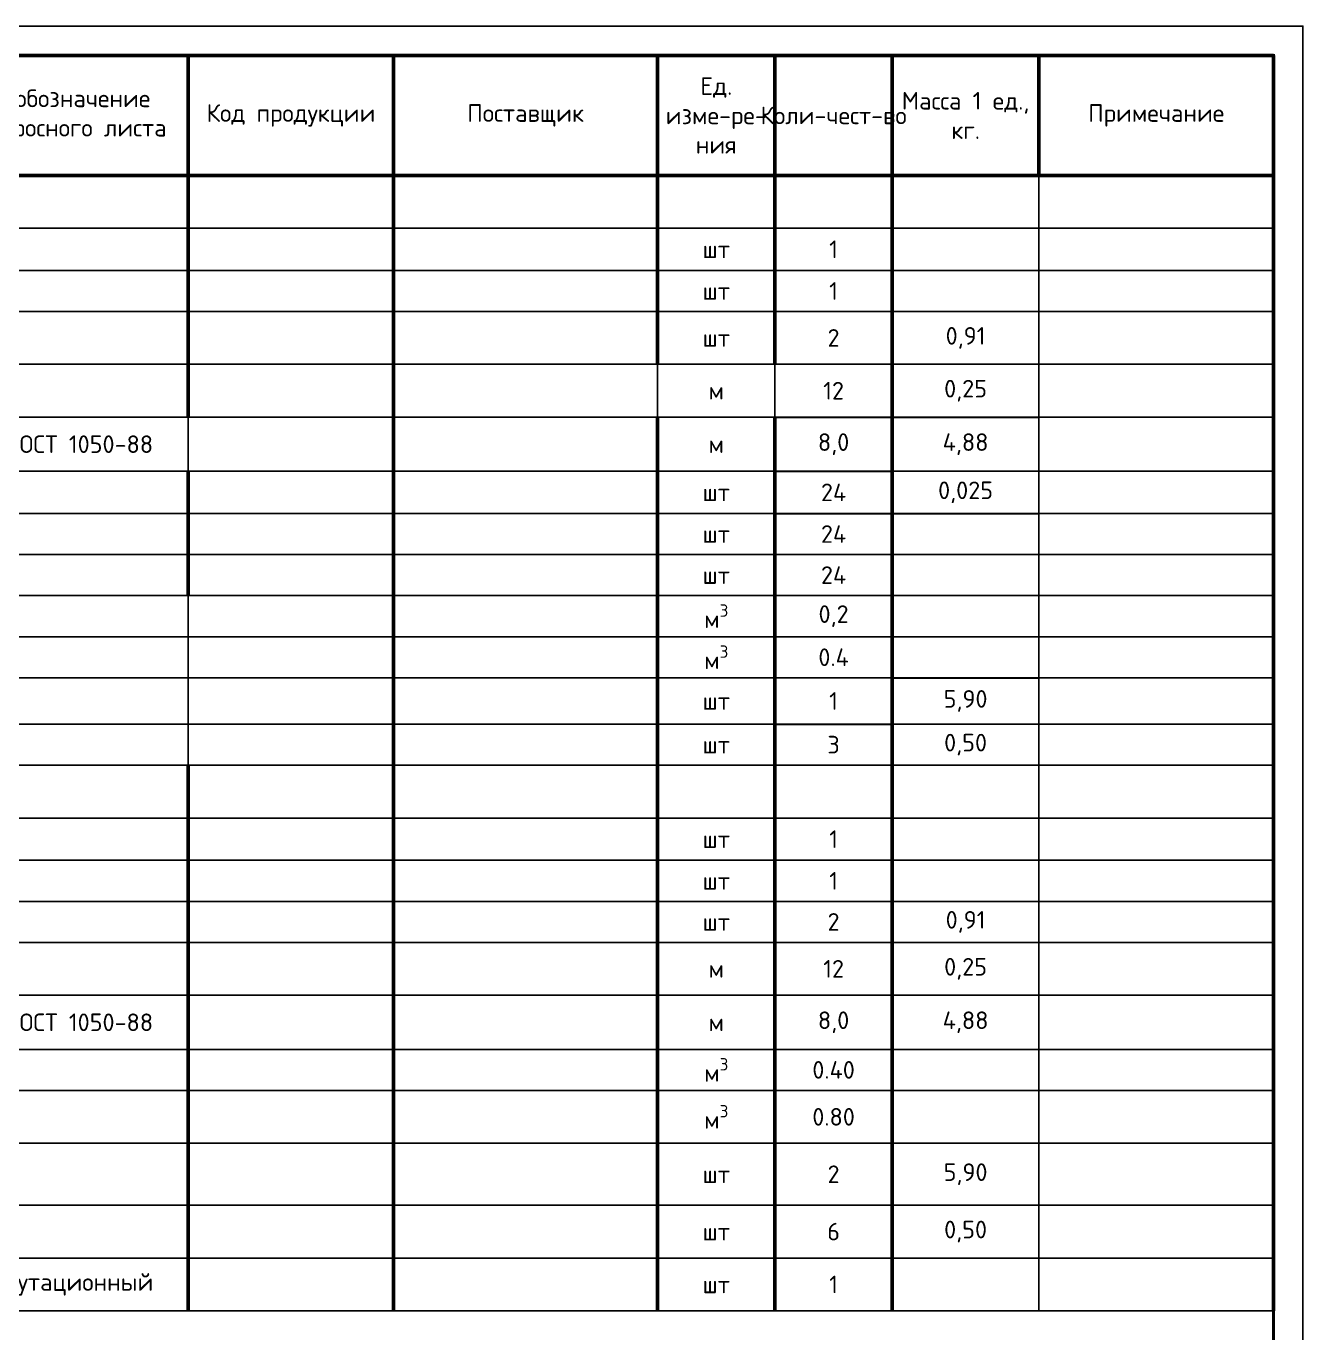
# Model space of a CAD drawing. Header units: millimetres. Extents: x -112426 to 8831, y 1218 to 38707.
# Drawn here: x 5925.1 to 6142.8, y 2353.4 to 2576.1 of the extents above; entities that cross this region are included whole.
import ezdxf
from ezdxf.enums import TextEntityAlignment as Align

# ---------------------------------------------------------------- set-up
doc = ezdxf.new("R2010")
doc.units = ezdxf.units.MM
doc.layers.add('Размеры на чертеже', color=250, linetype='Continuous', lineweight=25)
doc.layers.add('Таблица', color=250, linetype='Continuous', lineweight=30)
doc.styles.add('-ISOCPEUR-', font='isocpeur.ttf')
doc.styles.get("Standard").update_dxf_attribs({"font": 'arial.ttf'})

# ---------------------------------------------------------------- blocks, each defined once
blk = doc.blocks.new('*T157')
at = {"layer": 'Таблица', "color": 7, "lineweight": 50, "transparency": 16777216}
for p, q in [((0, 0), (395, 0)), ((0, 0), (0, -20.43)), ((20, 0), (20, -20.43)), ((150, 0), (150, -20.43)), ((210, 0), (210, -20.43)), ((245, 0), (245, -20.43)), ((290, 0), (290, -20.43)), ((310, 0), (310, -20.43)), ((330, 0), (330, -20.43)), ((355, 0), (355, -20.43)), ((395, 0), (395, -20.43))]:
    blk.add_line(p, q, dxfattribs=at)
at = {"layer": 'Таблица', "color": 0, "lineweight": 50, "transparency": 16777216}
for p, q in [((0, -20.43), (150, -20.43)), ((0, -20.43), (0, -213.93)), ((20, -20.43), (20, -213.93)), ((210, -20.43), (395, -20.43)), ((210, -20.43), (210, -61.63)), ((245, -20.43), (245, -78.05)), ((395, -20.43), (395, -213.93)), ((0, -29.43), (20, -29.43)), ((330, -52.63), (330, -78.05)), ((290, -61.63), (290, -70.85)), ((310, -61.63), (310, -78.05)), ((210, -70.85), (210, -92.05)), ((245, -92.05), (245, -213.93)), ((330, -99.05), (330, -113.95)), ((290, -106.05), (290, -113.95)), ((310, -106.05), (310, -113.95)), ((210, -120.95), (210, -213.93))]:
    blk.add_line(p, q, dxfattribs=at)
at = {"layer": 'Таблица', "color": 0, "linetype": 'ByBlock', "lineweight": 50, "transparency": 16777216}
for p, q in [((150, -20.43), (210, -20.43)), ((150, -20.43), (150, -43.63)), ((290, -20.43), (290, -52.63)), ((310, -20.43), (310, -52.63)), ((330, -20.43), (330, -52.63)), ((150, -52.63), (150, -213.93)), ((290, -70.85), (290, -106.05)), ((245, -78.05), (245, -92.05)), ((310, -78.05), (310, -106.05)), ((330, -78.05), (330, -99.05)), ((290, -113.95), (290, -213.93)), ((310, -113.95), (310, -213.93)), ((330, -113.95), (330, -213.93))]:
    blk.add_line(p, q, dxfattribs=at)
at = {"layer": 'Таблица', "color": 0, "linetype": 'ByBlock', "lineweight": -2, "transparency": 16777216}
for p, q in [((355, -20.43), (355, -213.93)), ((210, -29.43), (290, -29.43)), ((355, -29.43), (395, -29.43)), ((355, -36.63), (395, -36.63)), ((150, -43.63), (150, -52.63)), ((210, -52.63), (290, -52.63)), ((290, -52.63), (290, -61.63)), ((310, -52.63), (355, -52.63)), ((310, -52.63), (310, -61.63)), ((20, -61.63), (150, -61.63)), ((210, -61.63), (210, -70.85)), ((290, -61.63), (310, -61.63)), ((330, -70.85), (355, -70.85)), ((210, -78.05), (290, -78.05)), ((210, -85.05), (290, -85.05)), ((310, -85.05), (355, -85.05)), ((210, -92.05), (245, -92.05)), ((210, -92.05), (210, -120.95)), ((330, -99.05), (355, -99.05)), ((245, -106.05), (290, -106.05)), ((310, -106.05), (330, -106.05)), ((330, -113.95), (355, -113.95))]:
    blk.add_line(p, q, dxfattribs=at)
at = {"layer": 'Таблица', "color": 0, "linetype": 'ByBlock', "lineweight": 25, "transparency": 16777216}
for p, q in [((20, -29.43), (210, -29.43)), ((290, -29.43), (355, -29.43)), ((20, -36.63), (210, -36.63)), ((290, -36.63), (355, -36.63)), ((20, -43.63), (210, -43.63)), ((290, -43.63), (355, -43.63)), ((20, -52.63), (210, -52.63)), ((290, -52.63), (310, -52.63)), ((150, -61.63), (210, -61.63)), ((20, -70.85), (210, -70.85)), ((290, -70.85), (310, -70.85)), ((20, -78.05), (210, -78.05)), ((290, -78.05), (310, -78.05)), ((20, -85.05), (210, -85.05)), ((290, -85.05), (310, -85.05)), ((20, -92.05), (210, -92.05)), ((245, -92.05), (355, -92.05)), ((20, -99.05), (210, -99.05)), ((245, -99.05), (330, -99.05)), ((20, -106.05), (210, -106.05)), ((290, -106.05), (310, -106.05)), ((20, -113.95), (210, -113.95)), ((290, -113.95), (310, -113.95)), ((20, -120.95), (210, -120.95)), ((245, -120.95), (355, -120.95)), ((20, -129.95), (210, -129.95)), ((245, -129.95), (355, -129.95)), ((20, -137.15), (210, -137.15)), ((245, -137.15), (355, -137.15)), ((20, -144.15), (210, -144.15)), ((245, -144.15), (355, -144.15)), ((20, -151.15), (210, -151.15)), ((245, -151.15), (355, -151.15)), ((20, -160.15), (210, -160.15)), ((245, -160.15), (355, -160.15)), ((20, -169.37), (210, -169.37)), ((245, -169.37), (355, -169.37)), ((20, -176.37), (210, -176.37)), ((245, -176.37), (355, -176.37)), ((20, -185.37), (210, -185.37)), ((245, -185.37), (355, -185.37)), ((20, -195.93), (210, -195.93)), ((245, -195.93), (355, -195.93)), ((20, -204.93), (210, -204.93)), ((245, -204.93), (355, -204.93)), ((20, -213.93), (210, -213.93)), ((245, -213.93), (355, -213.93))]:
    blk.add_line(p, q, dxfattribs=at)
at = {"layer": 'Таблица', "color": 0, "lineweight": 30, "transparency": 16777216}
for p, q in [((0, -36.63), (20, -36.63)), ((0, -43.63), (20, -43.63)), ((0, -52.63), (20, -52.63)), ((0, -61.63), (20, -61.63)), ((310, -61.63), (355, -61.63)), ((0, -70.85), (20, -70.85)), ((310, -70.85), (330, -70.85)), ((0, -78.05), (20, -78.05)), ((310, -78.05), (355, -78.05)), ((0, -85.05), (20, -85.05)), ((0, -92.05), (20, -92.05)), ((0, -99.05), (20, -99.05)), ((0, -106.05), (20, -106.05)), ((330, -106.05), (355, -106.05)), ((0, -113.95), (20, -113.95)), ((310, -113.95), (330, -113.95)), ((0, -120.95), (20, -120.95)), ((0, -137.15), (20, -137.15)), ((0, -144.15), (20, -144.15)), ((0, -151.15), (20, -151.15)), ((0, -160.15), (20, -160.15)), ((0, -169.37), (20, -169.37)), ((0, -176.37), (20, -176.37)), ((0, -185.37), (20, -185.37)), ((0, -195.93), (20, -195.93)), ((0, -204.93), (20, -204.93)), ((0, -213.93), (20, -213.93))]:
    blk.add_line(p, q, dxfattribs=at)
at = {"layer": 'Таблица', "color": 0, "lineweight": 25, "transparency": 16777216}
for p, q in [((210, -36.63), (290, -36.63)), ((210, -43.63), (290, -43.63)), ((355, -43.63), (395, -43.63)), ((355, -52.63), (395, -52.63)), ((210, -61.63), (290, -61.63)), ((355, -61.63), (395, -61.63)), ((210, -70.85), (290, -70.85)), ((355, -70.85), (395, -70.85)), ((355, -78.05), (395, -78.05)), ((355, -85.05), (395, -85.05)), ((355, -92.05), (395, -92.05)), ((210, -99.05), (245, -99.05)), ((355, -99.05), (395, -99.05)), ((210, -106.05), (245, -106.05)), ((355, -106.05), (395, -106.05)), ((210, -113.95), (290, -113.95)), ((355, -113.95), (395, -113.95)), ((210, -120.95), (245, -120.95)), ((355, -120.95), (395, -120.95)), ((0, -129.95), (20, -129.95)), ((210, -129.95), (245, -129.95)), ((355, -129.95), (395, -129.95)), ((210, -137.15), (245, -137.15)), ((355, -137.15), (395, -137.15)), ((210, -144.15), (245, -144.15)), ((355, -144.15), (395, -144.15)), ((210, -151.15), (245, -151.15)), ((355, -151.15), (395, -151.15)), ((210, -160.15), (245, -160.15)), ((355, -160.15), (395, -160.15)), ((210, -169.37), (245, -169.37)), ((355, -169.37), (395, -169.37)), ((210, -176.37), (245, -176.37)), ((355, -176.37), (395, -176.37)), ((210, -185.37), (245, -185.37)), ((355, -185.37), (395, -185.37)), ((210, -195.93), (245, -195.93)), ((355, -195.93), (395, -195.93)), ((210, -204.93), (245, -204.93)), ((355, -204.93), (395, -204.93)), ((210, -213.93), (245, -213.93)), ((355, -213.93), (395, -213.93))]:
    blk.add_line(p, q, dxfattribs=at)
at = {"layer": 'Таблица', "color": 7, "transparency": 16777216, "char_height": 3, "attachment_point": 5, "style": '-ISOCPEUR-'}
for s, insert, width in [('Ед. изме-ре- ния', (300, -10.22), 17), ('Тип, марка, обозначение документа, опросного листа', (180, -10.22), 57), ('Масса 1 ед., кг.', (342.5, -10.22), 22), ('Поз.', (10, -10.22), 17), ('Наименование и техническая характеристика', (85, -10.22), 127), ('Код продукции', (227.5, -10.22), 32), ('Поставщик', (267.5, -10.22), 42), ('Коли-чест-во', (320, -10.22), 17), ('Примечание', (375, -10.22), 37), ('12', (320, -57.13), 17), ('0,25', (342.5, -57.13), 22), ('8,0', (320, -66.24), 17), ('4,88', (342.5, -66.24), 22), ('24', (320, -74.45), 17), ('0,025', (342.5, -74.45), 22)]:
    blk.add_mtext(s, dxfattribs=dict(at, insert=insert, width=width))
at = {"layer": 'Таблица', "color": 0, "transparency": 16777216, "char_height": 3, "style": '-ISOCPEUR-'}
for s, insert, width, attachment_point in [('{\\L\\C256;Ковер на земный у т/к Г-5/11}', (21.5, -24.93), 127, 4), ('Ковер наземный (h=1.6)', (21.5, -33.03), 127, 4), ('КНЗ', (151.5, -33.03), 57, 4), ('шт', (300, -33.03), 17, 5), ('1', (320, -33.03), 17, 5), ('Терминал коммутационный ', (21.5, -40.13), 127, 4), ('{\\C256;С-2-65-4/3}', (151.5, -40.13), 57, 4), ('шт', (300, -40.13), 17, 5), ('1', (320, -40.13), 17, 5), ('Комплект удлинения кабеля NYM 3x1,5 L=8.0 м', (21.5, -48.13), 127, 4), ('КУК-3', (151.5, -48.13), 57, 4), ('2', (320, -48.13), 17, 5), ('0,91', (342.5, -48.13), 22, 5), ('шт', (300, -48.13), 17, 5), ('Металлорукав РЗ-Ц-Х-15', (21.5, -57.13), 127, 4), ('ТУ 22-5570-83', (151.5, -57.13), 57, 4), ('м', (300, -57.13), 17, 5), ('\\A1;Труба {\\H0.7x;\\SЦ-50х3,5 ГОСТ 3262-75/Ст20 ГОСТ 1050-88;}', (21.5, -66.24), 127, 4), ('ГОСТ 3262-75/ГОСТ 1050-88', (151.5, -66.24), 57, 4), ('м', (300, -66.24), 17, 5), ('Скоба для крепления металлорукава однолапковая (РЗ-Ц-Х-15)', (21.5, -74.45), 127, 4), ('ГОСТ 17678-80', (151.5, -74.45), 57, 4), ('шт', (300, -74.45), 17, 5), ('Саморез 3,5х45', (21.5, -81.55), 127, 4), ('ТУ 14-4-1337', (151.5, -81.55), 57, 4), ('24', (320, -81.55), 17, 5), ('шт', (300, -81.55), 17, 5), ('Дюбель полипропиленовый 8х40', (21.5, -88.55), 127, 4), ('шт', (300, -88.55), 17, 5), ('24', (320, -88.55), 17, 5), ('Песок', (21.5, -95.55), 127, 4), ('ГОСТ 8736-93', (151.5, -95.55), 57, 4), ('\\A1;м{\\H0.7x;\\S3^ ;}', (300, -95.55), 17, 5), ('0,2', (320, -95.55), 17, 5), ('Бетон класса В15', (21.5, -102.55), 127, 4), ('ГОСТ 26633-91', (151.5, -102.55), 57, 4), ('\\A1;м{\\H0.7x;\\S3^ ;}', (300, -102.55), 17, 5), ('0.4', (320, -102.55), 17, 5), ('11', (10, -110), 17, 5), ('\\A1;Сетка {\\H0.7x;\\S12А400-100/12А400-100;\\H1.42857x; 5х55 \\H0.7x;\\S25/25;\\H1.42857x; }', (21.5, -110), 127, 4), ('ГОСТ 23279-85', (151.5, -110), 57, 4), ('1', (320, -110), 17, 5), ('5,90', (342.5, -110), 22, 5), ('шт', (300, -110), 17, 5), ('∅12А400              L=500мм', (21.5, -117.45), 127, 4), ('0,50', (342.5, -117.45), 22, 5), ('12', (10, -117.45), 17, 5), ('ГОСТ 5781-82', (151.5, -117.45), 57, 4), ('шт', (300, -117.45), 17, 5), ('3', (320, -117.45), 17, 5), ('{\\L\\C256;Ковер на земный }', (21.5, -125.45), 127, 4), ('Ковер наземный (h=1.6)', (21.5, -133.55), 127, 4), ('КНЗ', (151.5, -133.55), 57, 4), ('шт', (300, -133.55), 17, 5), ('1', (320, -133.55), 17, 5), ('Терминал коммутационный ', (21.5, -140.65), 127, 4), ('{\\C256;А-1-67-2/3\\P}', (151.5, -140.65), 57, 4), ('шт', (300, -140.65), 17, 5), ('1', (320, -140.65), 17, 5), ('Комплект удлинения кабеля NYM 3x1,5 L=8.0 м', (21.5, -147.65), 127, 4), ('КУК-3', (151.5, -147.65), 57, 4), ('2', (320, -147.65), 17, 5), ('0,91', (342.5, -147.65), 22, 5), ('шт', (300, -147.65), 17, 5), ('Металлорукав РЗ-Ц-Х-15', (21.5, -155.65), 127, 4), ('ТУ 22-5570-83', (151.5, -155.65), 57, 4), ('м', (300, -155.65), 17, 5), ('12', (320, -155.65), 17, 5), ('0,25', (342.5, -155.65), 22, 5), ('\\A1;Труба {\\H0.7x;\\SЦ-50х3,5 ГОСТ 3262-75/Ст20 ГОСТ 1050-88;}', (21.5, -164.76), 127, 4), ('ГОСТ 3262-75/ГОСТ 1050-88', (151.5, -164.76), 57, 4), ('м', (300, -164.76), 17, 5), ('8,0', (320, -164.76), 17, 5), ('4,88', (342.5, -164.76), 22, 5), ('Песок', (21.5, -172.87), 127, 4), ('ГОСТ 8736-93', (151.5, -172.87), 57, 4), ('\\A1;м{\\H0.7x;\\S3^ ;}', (300, -172.87), 17, 5), ('0.40', (320, -172.87), 17, 5), ('Бетон класса В15', (21.5, -180.87), 127, 4), ('ГОСТ 26633-91', (151.5, -180.87), 57, 4), ('\\A1;м{\\H0.7x;\\S3^ ;}', (300, -180.87), 17, 5), ('0.80', (320, -180.87), 17, 5), ('20', (10, -190.65), 17, 5), ('\\A1;Сетка {\\H0.7x;\\S12А400-100/12А400-100;\\H1.42857x; 5х55 \\H0.7x;\\S25/25;\\H1.42857x; }', (21.5, -190.65), 127, 4), ('ГОСТ 23279-85', (151.5, -190.65), 57, 4), ('2', (320, -190.65), 17, 5), ('5,90', (342.5, -190.65), 22, 5), ('шт', (300, -190.65), 17, 5), ('21', (10, -200.43), 17, 5), ('∅12А400              L=500мм', (21.5, -200.43), 127, 4), ('ГОСТ 5781-82', (151.5, -200.43), 57, 4), ('шт', (300, -200.43), 17, 5), ('6', (320, -200.43), 17, 5), ('0,50', (342.5, -200.43), 22, 5), ('22', (10, -209.43), 17, 5), ('А-1-65-2/3', (21.5, -209.43), 127, 4), ('Терминал коммутационный ', (151.5, -209.43), 57, 4), ('шт', (300, -209.43), 17, 5), ('1', (320, -209.43), 17, 5)]:
    blk.add_mtext(s, dxfattribs=dict(at, insert=insert, width=width, attachment_point=attachment_point))
at = {"layer": 'Таблица', "color": 18, "true_color": 0x000000, "transparency": 16777216, "char_height": 3, "width": 17, "attachment_point": 5, "style": '-ISOCPEUR-'}
for s, insert in [('1', (10, -33.03)), ('2', (10, -40.13)), ('3', (10, -48.13)), ('4', (10, -57.13)), ('5', (10, -66.24)), ('6', (10, -74.45)), ('7', (10, -81.55)), ('8', (10, -88.55)), ('9', (10, -95.55)), ('10', (10, -102.55)), ('13', (10, -133.55)), ('14', (10, -140.65)), ('15', (10, -147.65)), ('16', (10, -155.65)), ('17', (10, -164.76)), ('18', (10, -172.87)), ('19', (10, -180.87))]:
    blk.add_mtext(s, dxfattribs=dict(at, insert=insert))
blk = doc.blocks.new('*U168')
blk.add_lwpolyline([(0, 0), (420, 0), (420, -297), (0, -297)], close=True)
at = {"const_width": 0.5}
blk.add_lwpolyline([(20, -5), (415, -5), (415, -292), (20, -292)], close=True, dxfattribs=at)
at = {"style": '-ISOCPEUR-'}
blk.add_attdef('РАЗРАБОТАЛ', text='', height=2.5, dxfattribs=at).set_placement((250.5, -264.22), align=Align.MIDDLE_LEFT)
at = {"style": '-ISOCPEUR-', "flags": 8}
for tag, height, p in [('ДАТА', 2.5, (290.07, -264.4)), ('ДАТА1', 2.5, (290.07, -269.4)), ('ЛИСТ', 3, (386.39, -271.92)), ('ЛИСТОВ', 3, (403.89, -271.92)), ('ФОРМАТ', 3, (380.97, -294.75))]:
    blk.add_attdef(tag, text='', height=height, dxfattribs=at).set_placement(p, align=Align.MIDDLE_CENTER)
at = {"style": '-ISOCPEUR-'}
blk.add_attdef('ПРОВЕРИЛ', (250.75, -270.73), '', height=2.5, dxfattribs=at)
at = {"lineweight": 30, "flags": 104}
blk.add_attdef('ИМЯ_ЧЕРТЕЖА', text='', height=3, dxfattribs=at).set_placement((333.63, -284.13), align=Align.MIDDLE_CENTER)

msp = doc.modelspace()

# ---------------------------------------------------------------- block references
msp.add_blockref('*T157', (5742.771, 2571.051))
at = {"layer": 'Размеры на чертеже', "lineweight": 90}
msp.add_blockref('*U168', (5722.771, 2576.051), dxfattribs=at)

doc.saveas('drawing.dxf')
